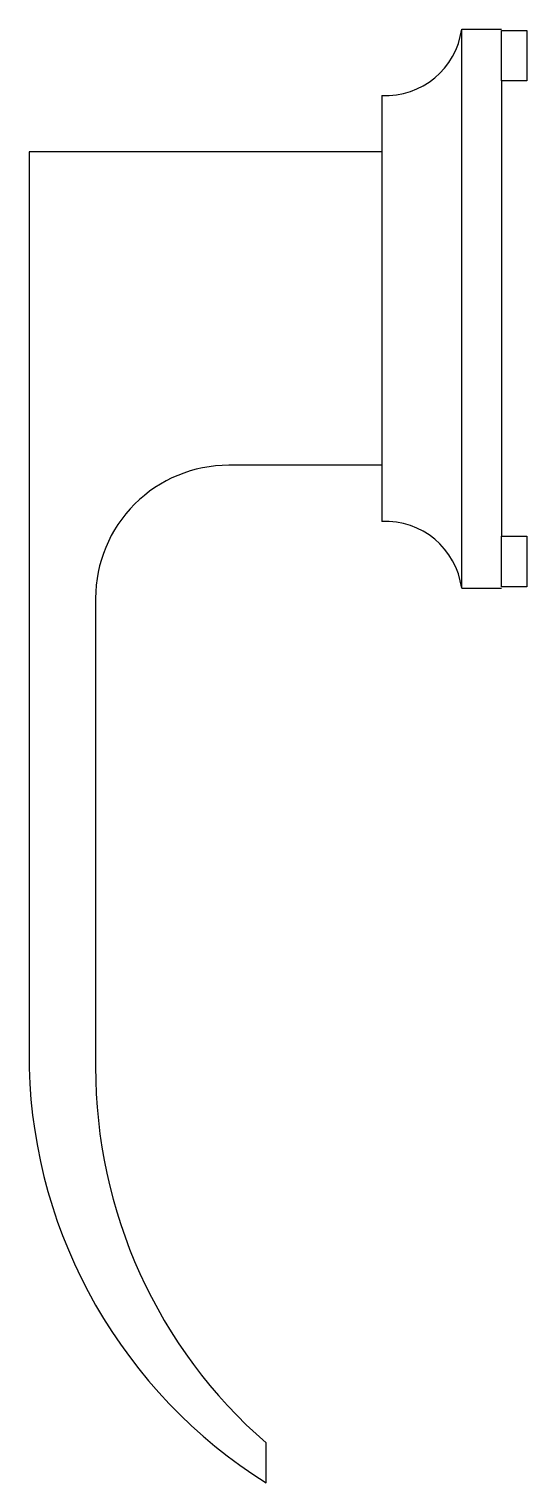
# Model space of a CAD drawing. Header units: millimetres. Extents: x 0 to 37, y 0 to 109.
import ezdxf

# ---------------------------------------------------------------- set-up
doc = ezdxf.new("R2010")
doc.units = ezdxf.units.MM
doc.layers.add('CONDUCTOR', color=7, linetype='Continuous')
doc.layers.add('TayNam', color=3, linetype='Continuous')

# ---------------------------------------------------------------- blocks, each defined once
blk = doc.blocks.new('TV-HST2')
at = {"layer": 'CONDUCTOR', "color": 8, "ltscale": 100}
blk.add_line((-9, 11.77), (-9, -11.77), dxfattribs=at)
for points in [[(0, 20.9), (1.9, 20.9), (1.9, 17.1), (0, 17.1)], [(0, -17.1), (1.9, -17.1), (1.9, -20.9), (0, -20.9)]]:
    blk.add_lwpolyline(points, close=True, dxfattribs=at)
at = {"layer": 'TayNam'}
for p, q in [((-3, -21), (-3, 21)), ((-3, 21), (0, 21)), ((0, 17.1), (0, -17.1)), ((-9, 16), (-9, -16)), ((-3, -21), (0, -21)), ((-17.69, -88.23), (-17.69, -85.23))]:
    blk.add_line(p, q, dxfattribs=at)
for points in [[(-9, 11.77), (-35.5, 11.77), (-35.5, -57.05, 0.250574), (-17.69, -88.23), (-17.69, -88.23)], [(-9, -11.77), (-20.5, -11.77, 0.414214), (-30.5, -21.77), (-30.5, -56.98, 0.217939), (-17.69, -85.23, 0.250029)]]:
    blk.add_lwpolyline(points, format="xyb", dxfattribs=at)
for centre, start, end in [((-8.73, 21.77), 267.3029, 352.3083), ((-8.73, -21.77), 7.6917, 92.6971)]:
    blk.add_arc(centre, 5.78, start, end, dxfattribs=at)

msp = doc.modelspace()

# ---------------------------------------------------------------- block references
msp.add_blockref('TV-HST2', (35.5, 88.23))

doc.saveas('drawing.dxf')
